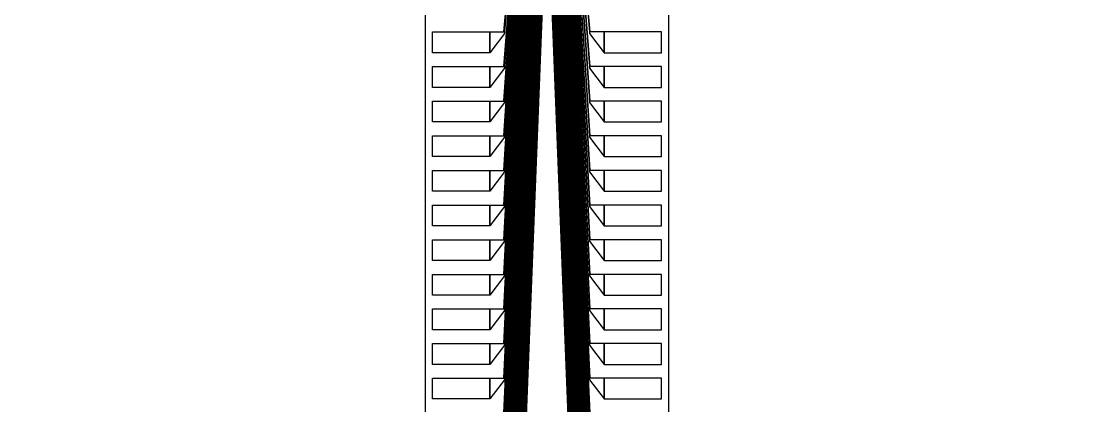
# Model space of a CAD drawing. Header units: inches. Extents: x 115980 to 170179, y 57000 to 74333.
# Drawn here: x 128946 to 132036, y 58727 to 59856 of the extents above; entities that cross this region are included whole.
import ezdxf

# ---------------------------------------------------------------- set-up
doc = ezdxf.new("R2010")
doc.units = ezdxf.units.IN
doc.header["$MEASUREMENT"] = 0
for name, color, linetype in [('metal', 221, 'Continuous'), ('nitride window', 40, 'Continuous'), ('profile', 140, 'Continuous')]:
    doc.layers.add(name, color=color, linetype=linetype)

msp = doc.modelspace()

# ---------------------------------------------------------------- linework, layer by layer
at = {"layer": 'metal'}
for points in [[(130456.8, 60240.4), (130458.4, 60240.4), (130366.1, 58097), (130364, 58097)], [(130366.1, 58198.6), (130364, 58198.6), (130453.6, 60240.4), (130455.2, 60240.4)], [(130450.4, 60240.4), (130452, 60240.4), (130366.1, 58300.2), (130364, 58300.2)], [(130366.1, 58401.8), (130364, 58401.8), (130447.2, 60240.4), (130448.8, 60240.4)], [(130366.1, 58503.4), (130364, 58503.4), (130444, 60240.4), (130445.6, 60240.4)], [(130440.8, 60240.4), (130442.4, 60240.4), (130366.1, 58605), (130364, 58605)], [(130460, 60240.4), (130461.6, 60240.4), (130366.1, 57995.4), (130364, 57995.4)], [(130463.2, 60240.4), (130464.8, 60240.4), (130366.1, 57893.8), (130364, 57893.8)], [(130488.8, 60240.4), (130490.4, 60240.4), (130366.1, 57081), (130364, 57081)], [(130485.6, 60240.4), (130487.2, 60240.4), (130366.1, 57182.6), (130364, 57182.6)], [(130466.4, 60240.4), (130468, 60240.4), (130366.1, 57792.2), (130364, 57792.2)], [(130366.1, 57690.6), (130364, 57690.6), (130469.6, 60240.4), (130471.2, 60240.4)], [(130366.1, 57589), (130364, 57589), (130472.8, 60240.4), (130474.4, 60240.4)], [(130476, 60240.4), (130477.6, 60240.4), (130366.1, 57487.4), (130364, 57487.4)], [(130366.1, 57385.8), (130364, 57385.8), (130479.2, 60240.4), (130480.8, 60240.4)], [(130482.4, 60240.4), (130484, 60240.4), (130366.1, 57284.2), (130364, 57284.2)], [(130431.2, 60240.4), (130432.8, 60240.4), (130366.1, 58909.8), (130364, 58909.8)], [(130366.1, 59011.4), (130364, 59011.4), (130428, 60240.4), (130429.6, 60240.4)], [(130424.8, 60240.4), (130426.4, 60240.4), (130366.1, 59113), (130364, 59113)], [(130366.1, 59214.6), (130364, 59214.6), (130421.6, 60240.4), (130423.2, 60240.4)], [(130366.1, 59316.3), (130364, 59316.3), (130418.4, 60240.4), (130420, 60240.4)], [(130415.2, 60240.4), (130416.8, 60240.4), (130366.1, 59417.9), (130364, 59417.9)], [(130434.4, 60240.4), (130436, 60240.4), (130366.1, 58808.2), (130364, 58808.2)], [(130437.6, 60240.4), (130439.2, 60240.4), (130366.1, 58706.6), (130364, 58706.6)], [(130412, 60240.4), (130413.6, 60240.4), (130366.1, 59519.5), (130364, 59519.5)], [(130408.8, 60240.4), (130410.4, 60240.4), (130366.1, 59621.1), (130364, 59621.1)], [(130366.1, 59824.3), (130364, 59824.3), (130402.4, 60240.4), (130404, 60240.4)], [(130405.6, 60240.4), (130407.2, 60240.4), (130366.1, 59722.7), (130364, 59722.7)], [(130493.6, 60240.4), (130492, 60240.4), (130616.4, 57081), (130618.5, 57081)], [(130496.8, 60240.4), (130495.2, 60240.4), (130616.4, 57182.6), (130618.5, 57182.6)], [(130500, 60240.4), (130498.4, 60240.4), (130616.4, 57284.2), (130618.5, 57284.2)], [(130616.4, 57385.8), (130618.5, 57385.8), (130503.2, 60240.4), (130501.6, 60240.4)], [(130506.4, 60240.4), (130504.8, 60240.4), (130616.4, 57487.4), (130618.5, 57487.4)], [(130616.4, 57589), (130618.5, 57589), (130509.6, 60240.4), (130508, 60240.4)], [(130616.4, 57690.6), (130618.5, 57690.6), (130512.8, 60240.4), (130511.2, 60240.4)], [(130516, 60240.4), (130514.4, 60240.4), (130616.4, 57792.2), (130618.5, 57792.2)], [(130519.2, 60240.4), (130517.6, 60240.4), (130616.4, 57893.8), (130618.5, 57893.8)], [(130522.4, 60240.4), (130520.8, 60240.4), (130616.4, 57995.4), (130618.5, 57995.4)], [(130525.6, 60240.4), (130524, 60240.4), (130616.4, 58097), (130618.5, 58097)], [(130616.4, 58198.6), (130618.5, 58198.6), (130528.8, 60240.4), (130527.2, 60240.4)], [(130532, 60240.4), (130530.4, 60240.4), (130616.4, 58300.2), (130618.5, 58300.2)], [(130616.4, 58401.8), (130618.5, 58401.8), (130535.2, 60240.4), (130533.6, 60240.4)], [(130616.4, 58503.4), (130618.5, 58503.4), (130538.4, 60240.4), (130536.8, 60240.4)], [(130541.6, 60240.4), (130540, 60240.4), (130616.4, 58605), (130618.5, 58605)], [(130544.8, 60240.4), (130543.2, 60240.4), (130616.4, 58706.6), (130618.5, 58706.6)], [(130548, 60240.4), (130546.4, 60240.4), (130616.4, 58808.2), (130618.5, 58808.2)], [(130551.2, 60240.4), (130549.6, 60240.4), (130616.4, 58909.8), (130618.5, 58909.8)], [(130616.4, 59011.4), (130618.5, 59011.4), (130554.4, 60240.4), (130552.8, 60240.4)], [(130557.6, 60240.4), (130556, 60240.4), (130616.4, 59113), (130618.5, 59113)], [(130616.4, 59214.6), (130618.5, 59214.6), (130560.8, 60240.4), (130559.2, 60240.4)], [(130616.4, 59316.3), (130618.5, 59316.3), (130564, 60240.4), (130562.4, 60240.4)], [(130567.2, 60240.4), (130565.6, 60240.4), (130616.4, 59417.9), (130618.5, 59417.9)], [(130570.4, 60240.4), (130568.8, 60240.4), (130616.4, 59519.5), (130618.5, 59519.5)], [(130573.6, 60240.4), (130572, 60240.4), (130616.4, 59621.1), (130618.5, 59621.1)], [(130576.8, 60240.4), (130575.2, 60240.4), (130616.4, 59722.7), (130618.5, 59722.7)], [(130616.4, 59824.3), (130618.5, 59824.3), (130580, 60240.4), (130578.4, 60240.4)], [(130154.4, 59824.3), (130323.7, 59824.3), (130323.7, 59763.3), (130154.4, 59763.3)], [(130323.7, 59763.3), (130323.7, 59824.3), (130366.1, 59824.3), (130366.1, 59820), (130323.7, 59763.3)], [(130658.7, 59763.3), (130658.7, 59824.3), (130616.4, 59824.3), (130616.4, 59820), (130658.7, 59763.3)], [(130828, 59824.3), (130658.7, 59824.3), (130658.7, 59763.3), (130828, 59763.3)], [(130154.4, 59722.7), (130323.7, 59722.7), (130323.7, 59661.7), (130154.4, 59661.7)], [(130323.7, 59661.7), (130323.7, 59722.7), (130366.1, 59722.7), (130366.1, 59718.4), (130323.7, 59661.7)], [(130658.7, 59661.7), (130658.7, 59722.7), (130616.4, 59722.7), (130616.4, 59718.4), (130658.7, 59661.7)], [(130828, 59722.7), (130658.7, 59722.7), (130658.7, 59661.7), (130828, 59661.7)], [(130154.4, 59621.1), (130323.7, 59621.1), (130323.7, 59560.1), (130154.4, 59560.1)], [(130323.7, 59560.1), (130323.7, 59621.1), (130366.1, 59621.1), (130366.1, 59616.8), (130323.7, 59560.1)], [(130658.7, 59560.1), (130658.7, 59621.1), (130616.4, 59621.1), (130616.4, 59616.8), (130658.7, 59560.1)], [(130828, 59621.1), (130658.7, 59621.1), (130658.7, 59560.1), (130828, 59560.1)], [(130154.4, 59519.5), (130323.7, 59519.5), (130323.7, 59458.5), (130154.4, 59458.5)], [(130323.7, 59458.5), (130323.7, 59519.5), (130366.1, 59519.5), (130366.1, 59515.2), (130323.7, 59458.5)], [(130658.7, 59458.5), (130658.7, 59519.5), (130616.4, 59519.5), (130616.4, 59515.2), (130658.7, 59458.5)], [(130828, 59519.5), (130658.7, 59519.5), (130658.7, 59458.5), (130828, 59458.5)], [(130154.4, 59417.9), (130323.7, 59417.9), (130323.7, 59356.9), (130154.4, 59356.9)], [(130323.7, 59356.9), (130323.7, 59417.9), (130366.1, 59417.9), (130366.1, 59413.6), (130323.7, 59356.9)], [(130658.7, 59356.9), (130658.7, 59417.9), (130616.4, 59417.9), (130616.4, 59413.6), (130658.7, 59356.9)], [(130828, 59417.9), (130658.7, 59417.9), (130658.7, 59356.9), (130828, 59356.9)], [(130154.4, 59316.3), (130323.7, 59316.3), (130323.7, 59255.3), (130154.4, 59255.3)], [(130323.7, 59255.3), (130323.7, 59316.3), (130366.1, 59316.3), (130366.1, 59312), (130323.7, 59255.3)], [(130658.7, 59255.3), (130658.7, 59316.3), (130616.4, 59316.3), (130616.4, 59312), (130658.7, 59255.3)], [(130828, 59316.3), (130658.7, 59316.3), (130658.7, 59255.3), (130828, 59255.3)], [(130154.4, 59214.6), (130323.7, 59214.6), (130323.7, 59153.7), (130154.4, 59153.7)], [(130323.7, 59153.7), (130323.7, 59214.6), (130366.1, 59214.6), (130366.1, 59210.4), (130323.7, 59153.7)], [(130658.7, 59153.7), (130658.7, 59214.6), (130616.4, 59214.6), (130616.4, 59210.4), (130658.7, 59153.7)], [(130828, 59214.6), (130658.7, 59214.6), (130658.7, 59153.7), (130828, 59153.7)], [(130154.4, 59113), (130323.7, 59113), (130323.7, 59052.1), (130154.4, 59052.1)], [(130323.7, 59052.1), (130323.7, 59113), (130366.1, 59113), (130366.1, 59108.8), (130323.7, 59052.1)], [(130658.7, 59052.1), (130658.7, 59113), (130616.4, 59113), (130616.4, 59108.8), (130658.7, 59052.1)], [(130828, 59113), (130658.7, 59113), (130658.7, 59052.1), (130828, 59052.1)], [(130154.4, 59011.4), (130323.7, 59011.4), (130323.7, 58950.5), (130154.4, 58950.5)], [(130323.7, 58950.5), (130323.7, 59011.4), (130366.1, 59011.4), (130366.1, 59007.2), (130323.7, 58950.5)], [(130658.7, 58950.5), (130658.7, 59011.4), (130616.4, 59011.4), (130616.4, 59007.2), (130658.7, 58950.5)], [(130828, 59011.4), (130658.7, 59011.4), (130658.7, 58950.5), (130828, 58950.5)], [(130154.4, 58909.8), (130323.7, 58909.8), (130323.7, 58848.9), (130154.4, 58848.9)], [(130323.7, 58848.9), (130323.7, 58909.8), (130366.1, 58909.8), (130366.1, 58905.6), (130323.7, 58848.9)], [(130658.7, 58848.9), (130658.7, 58909.8), (130616.4, 58909.8), (130616.4, 58905.6), (130658.7, 58848.9)], [(130828, 58909.8), (130658.7, 58909.8), (130658.7, 58848.9), (130828, 58848.9)], [(130154.4, 58808.2), (130323.7, 58808.2), (130323.7, 58747.3), (130154.4, 58747.3)], [(130323.7, 58747.3), (130323.7, 58808.2), (130366.1, 58808.2), (130366.1, 58804), (130323.7, 58747.3)], [(130658.7, 58747.3), (130658.7, 58808.2), (130616.4, 58808.2), (130616.4, 58804), (130658.7, 58747.3)], [(130828, 58808.2), (130658.7, 58808.2), (130658.7, 58747.3), (130828, 58747.3)]]:
    msp.add_lwpolyline(points, close=True, dxfattribs=at)
at = {"layer": 'nitride window'}
for points in [[(130154.4, 59824.3), (130323.7, 59824.3), (130323.7, 59763.3), (130154.4, 59763.3)], [(130828, 59824.3), (130658.7, 59824.3), (130658.7, 59763.3), (130828, 59763.3)], [(130154.4, 59722.7), (130323.7, 59722.7), (130323.7, 59661.7), (130154.4, 59661.7)], [(130828, 59722.7), (130658.7, 59722.7), (130658.7, 59661.7), (130828, 59661.7)], [(130154.4, 59621.1), (130323.7, 59621.1), (130323.7, 59560.1), (130154.4, 59560.1)], [(130828, 59621.1), (130658.7, 59621.1), (130658.7, 59560.1), (130828, 59560.1)], [(130154.4, 59519.5), (130323.7, 59519.5), (130323.7, 59458.5), (130154.4, 59458.5)], [(130828, 59519.5), (130658.7, 59519.5), (130658.7, 59458.5), (130828, 59458.5)], [(130154.4, 59417.9), (130323.7, 59417.9), (130323.7, 59356.9), (130154.4, 59356.9)], [(130828, 59417.9), (130658.7, 59417.9), (130658.7, 59356.9), (130828, 59356.9)], [(130154.4, 59316.3), (130323.7, 59316.3), (130323.7, 59255.3), (130154.4, 59255.3)], [(130828, 59316.3), (130658.7, 59316.3), (130658.7, 59255.3), (130828, 59255.3)], [(130154.4, 59214.6), (130323.7, 59214.6), (130323.7, 59153.7), (130154.4, 59153.7)], [(130828, 59214.6), (130658.7, 59214.6), (130658.7, 59153.7), (130828, 59153.7)], [(130154.4, 59113), (130323.7, 59113), (130323.7, 59052.1), (130154.4, 59052.1)], [(130828, 59113), (130658.7, 59113), (130658.7, 59052.1), (130828, 59052.1)], [(130154.4, 59011.4), (130323.7, 59011.4), (130323.7, 58950.5), (130154.4, 58950.5)], [(130828, 59011.4), (130658.7, 59011.4), (130658.7, 58950.5), (130828, 58950.5)], [(130154.4, 58909.8), (130323.7, 58909.8), (130323.7, 58848.9), (130154.4, 58848.9)], [(130828, 58909.8), (130658.7, 58909.8), (130658.7, 58848.9), (130828, 58848.9)], [(130154.4, 58808.2), (130323.7, 58808.2), (130323.7, 58747.3), (130154.4, 58747.3)], [(130828, 58808.2), (130658.7, 58808.2), (130658.7, 58747.3), (130828, 58747.3)]]:
    msp.add_lwpolyline(points, close=True, dxfattribs=at)
at = {"layer": 'profile'}
msp.add_lwpolyline([(128946.2, 60910.7), (132036.2, 60910.7), (132036.2, 60824.7), (130848, 60546.6), (130848, 57020), (130828, 57000), (130154.4, 57000), (130134.4, 57020), (130134.4, 60546.6), (128946.2, 60824.7)], close=True, dxfattribs=at)

doc.saveas('drawing.dxf')
